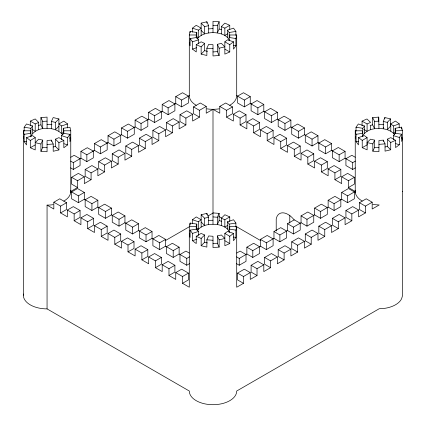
<?xml version="1.0" encoding="UTF-8"?>
<svg xmlns="http://www.w3.org/2000/svg" width="426" height="426" viewBox="0 0 426 426"><rect width="100%" height="100%" fill="white"/><g stroke="black" fill="none" stroke-linecap="round" stroke-linejoin="round"><path stroke-width="0.64" d="M387.601 122.108L387.319 129.69L390.791 131.229L393.459 133.231L394.46 134.632M355.236 138.072L355.492 136.895M395.131 133.583L395.131 128.285L401.601 127.145L402.432 130.665L402.368 191.588L402.645 191.428L402.645 295.207L401.654 298.615A23.6 13.627 0 0 1 385.045 308.291L379.188 308.749L236.707 391.015A23.707 13.685 0 0 1 213 404.7A23.707 13.685 0 0 1 189.293 391.015L47.057 308.893A23.707 13.685 0 0 1 23.446 294.02M23.355 138.072L23.622 136.89M30.581 136.821C35.56 125.686 55.343 125.92 62.579 134.632M196.237 105.302A23.707 13.685 0 0 1 189.293 95.626L189.293 34.985L190.102 31.444L196.807 32.483L196.807 38.436M196.237 37.632L196.237 34.985L196.807 32.483M229.763 105.302A23.707 13.685 0 0 0 236.707 95.626L236.707 34.985L229.763 34.985L229.193 37.493L235.897 38.526L235.897 45.806L233.528 49.107L233.528 41.828L227.516 39.826L224.853 41.828L224.853 54.118L229.763 51.945L229.763 44.666L233.528 41.828M47.057 308.893L47.057 205.114L53.83 209.028L53.83 202.222L60.604 206.131L60.604 212.936L67.377 216.845L67.377 210.045L74.151 213.953L74.151 220.759L80.924 224.667L80.924 217.862L87.697 221.776L87.697 228.576L94.471 232.489L94.471 225.684L101.244 229.593L101.244 236.398L108.018 240.312L108.018 233.507L114.791 237.415L114.791 244.22L121.564 248.129L121.564 241.324L128.002 245.041L128.002 251.846L135.111 255.951L135.111 249.146L141.885 253.055L141.885 259.86L148.658 263.774L148.658 256.969L155.431 260.877L155.431 267.682L162.2 271.591L162.2 264.786L168.973 268.7L168.973 275.505L175.746 279.413L175.746 272.608L182.52 276.517L182.52 283.322L189.293 287.236L189.293 226.595L190.102 223.054L196.807 224.092L196.807 230.045M235.897 38.526L236.707 34.985M196.237 229.241L196.237 226.595L196.807 224.092M372.83 204.544L379.188 204.97L372.17 209.028L372.17 202.222L365.396 206.131L365.396 212.936L358.623 216.845L358.623 210.045L351.849 213.953L351.849 220.759L345.076 224.667L345.076 217.862L338.303 221.776L338.303 228.576L331.529 232.489L331.529 225.684L324.756 229.593L324.756 236.398L317.982 240.312L317.982 233.507L311.209 237.415L311.209 244.22L304.436 248.129L304.436 241.324L297.662 245.238L297.662 252.043L290.889 255.951L290.889 249.146L284.115 253.055L284.115 259.86L277.342 263.774L277.342 256.969L270.569 260.877L270.569 267.682L263.8 271.591L263.8 264.786L257.027 268.7L257.027 275.505L250.254 279.413L250.254 272.608L243.48 276.517L243.48 283.322L236.707 287.236L236.707 226.595L229.763 226.595L229.193 229.103L235.897 230.136L235.897 237.415L233.528 240.717L233.528 233.437L227.516 231.435L224.853 233.437L224.853 245.727L229.763 243.555L229.763 236.276L233.528 233.437M235.897 230.136L236.707 226.595M383.725 127.614L383.278 128.721L383.278 121.442L384.838 117.555L390.541 118.897L390.541 126.176L387.319 129.69C379.113 127.347 367.904 127.768 362.75 135.564M40.923 144.009L42.722 140.138L38.681 139.174L35.209 142.646L40.923 144.009L40.923 151.289L47.057 151.757L47.057 140.468L51.397 140.138L53.197 144.009L53.197 151.289L58.91 149.925L58.91 142.646L55.439 139.174L58.91 137.635L63.82 140.468L63.82 147.747L67.59 144.915L67.59 137.635L69.96 134.334L63.25 133.295L61.578 135.628L61.578 139.6M51.397 128.721L51.397 121.442L53.197 117.571L58.91 118.939L58.91 131.229M40.923 151.289L42.722 147.417L42.722 140.138M198.484 43.798L198.484 39.826L196.807 37.493L190.102 38.526L192.472 41.828L192.472 49.107L196.237 51.945L196.237 44.666L201.147 41.828L204.618 43.367L201.147 46.839L201.147 54.118L206.866 55.486L206.866 48.207L208.66 44.336L213 44.666L213 55.95L219.134 55.486L219.134 48.207L217.34 44.336L221.382 43.367L224.853 46.839L219.134 48.207M219.134 21.769L219.134 29.048L217.34 32.919L217.34 25.64L219.134 21.769L213 21.3L213 32.589C218.943 32.775 225.945 34.234 229.193 39.762M198.484 235.408L198.484 231.435L196.807 229.103L190.102 230.136L192.472 233.437L192.472 240.717L196.237 243.555L196.237 236.276L201.147 233.437L204.618 234.976L201.147 238.448L201.147 245.727L206.866 247.096L206.866 239.817L208.66 235.945L213 236.276L213 247.559L219.134 247.096L219.134 239.817L217.34 235.945L221.382 234.976L224.853 238.448L219.134 239.817M229.193 231.371C226.818 227.111 221.871 225.37 217.34 224.529L217.34 217.249L219.134 213.378L213 212.909M219.134 213.378L219.134 220.657L217.34 224.529C210.465 223.746 201.94 224.491 197.478 230.439M393.459 139.6L393.459 135.628L395.131 133.295L401.654 134.195L399.322 137.486L399.322 144.765L395.594 147.598L395.594 140.319L390.791 137.635L387.319 139.174L390.727 142.497L390.727 149.776L385.045 151.15L385.045 143.871L383.278 140.138L378.943 140.468L378.943 151.635L372.83 151.182L372.83 143.903L374.603 140.138L370.561 139.174L367.127 142.561L367.127 149.84L362.222 147.684L362.222 140.404L358.452 137.593L364.422 135.628L367.09 137.635L367.09 144.915L362.222 147.684M372.83 151.182L374.603 147.417L374.603 140.138M356.014 131.235L356.014 127.262L358.341 123.971L364.422 125.952L364.422 133.231M24.16 131.219L24.16 127.252L26.529 123.95L32.541 125.952L32.541 133.231M30.869 136.602L30.869 128.285L32.541 125.952M197.478 38.825C200.891 33.973 207.435 32.813 213 32.589M362.75 136.602L362.75 128.285L364.422 125.952M390.541 118.897L387.319 122.411L383.278 121.442M58.91 126.218L55.439 129.69L55.439 122.411L58.91 118.939M221.382 33.883L221.382 26.604L224.853 23.132L229.763 25.31L229.763 29.277M201.147 54.118L204.618 50.646L204.618 43.367M221.382 225.492L221.382 218.213L224.853 214.741L229.763 216.919L229.763 221.552M201.147 245.727L204.618 242.256L204.618 234.976M192.472 32.115L192.472 28.143L196.237 25.31L201.147 28.143L198.484 30.15L198.484 37.429L196.679 36.828M192.472 223.725L192.472 219.752L196.237 216.919L201.147 219.752L198.484 221.76L198.484 229.039L196.679 228.437M390.791 131.229L390.791 123.95L395.445 121.053L399.215 123.865L399.215 127.832M35.209 137.635L35.209 149.925L30.299 147.747L30.299 140.468L35.209 137.635L32.541 135.628L26.529 137.635L26.529 144.915L24.16 141.613L24.16 134.334L23.355 130.793L30.299 130.793L30.869 133.295L24.16 134.334M221.382 26.604L224.853 28.143L229.763 25.31M30.299 147.747L35.209 144.915M227.58 33.846L224.853 35.422L224.853 28.143M70.764 157.253L74.151 155.298L80.077 158.717L80.077 165.522L73.304 169.431L70.609 167.876M80.924 158.19L80.924 151.384L87.271 147.721L93.305 151.081L93.305 157.886L86.851 161.614L80.924 158.19L79.795 158.845M94.471 150.373L94.471 143.567L101.244 139.653L107.171 143.077L107.171 149.883L100.398 153.791L94.471 150.373L92.809 151.331M108.018 142.55L108.018 135.745L114.791 131.836L120.718 135.255L120.718 142.06L113.944 145.969L108.018 142.55L106.889 143.2M121.564 134.728L121.564 127.922L128.338 124.014L134.265 127.433L134.265 134.238L127.491 138.152L121.564 134.728L120.436 135.383M135.111 126.905L135.111 120.105L141.885 116.191L147.811 119.615L147.811 126.421L141.038 130.329L135.111 126.905L133.982 127.56M148.658 119.088L148.658 112.283L155.431 108.369L161.353 111.793L161.353 118.598L154.585 122.507L148.658 119.088L146.965 120.063M162.2 111.266L162.2 104.461L168.973 100.552L174.9 103.971L174.9 110.776L168.126 114.69L162.2 111.266L161.071 111.916M175.746 103.443L175.746 96.638L182.52 92.73L188.446 96.154L188.446 102.959L181.673 106.867L175.746 103.443L174.617 104.098M188.164 96.276L189.293 95.626M70.609 161.071L73.304 162.631L80.077 158.717M80.924 151.384L86.851 154.808L93.305 151.081M94.471 143.567L100.398 146.986L107.171 143.077M108.018 135.745L113.944 139.164L120.718 135.255M121.564 127.922L127.491 131.346L134.265 127.433M135.111 120.105L141.038 123.524L147.811 119.615M148.658 112.283L154.585 115.702L161.353 111.793M162.2 104.461L168.126 107.884L174.9 103.971M175.746 96.638L181.673 100.062L188.446 96.154M84.311 176.806L77.537 180.715L77.537 187.52L71.611 184.096L71.611 177.291L78.384 173.382L84.311 176.806L84.311 183.606L91.084 179.697L91.084 172.892L97.858 168.984L97.858 175.789L104.631 171.875L104.631 165.075L111.404 161.161L111.404 167.966L118.178 164.058L118.178 157.253L124.951 153.339L124.951 160.144L131.725 156.235L131.725 149.43L138.498 145.522L138.498 152.327L145.271 148.413L145.271 141.608L152.045 137.699L152.045 144.505L158.813 140.596L158.813 133.791L165.586 129.877L165.586 136.682L172.36 132.774L172.36 125.968L179.133 122.06L179.133 128.865L185.906 124.951L185.906 118.146L192.68 114.237L192.68 121.043L199.453 117.134L199.453 110.329L206.227 106.415L206.227 113.22L213 109.312L219.773 113.22L219.773 106.415L225.7 102.996L232.474 106.905L232.474 113.71L226.547 117.134L226.547 110.329L219.773 106.415M91.084 179.697L85.157 176.279L85.157 169.473L91.931 165.56L97.858 168.984M104.631 171.875L98.704 168.456L98.704 161.651L105.371 157.801L111.404 161.161M118.178 164.058L112.251 160.634L112.251 153.829L119.024 149.92L124.951 153.339M131.725 156.235L125.798 152.812L125.798 146.011L132.571 142.098L138.498 145.522M145.271 148.413L139.345 144.994L139.345 138.189L146.118 134.281L152.045 137.699M158.813 140.596L152.891 137.172L152.891 130.367L159.659 126.458L165.586 129.877M172.36 132.774L166.433 129.35L166.433 122.544L173.206 118.636L179.133 122.06M185.906 124.951L179.98 121.532L179.98 114.727L186.753 110.813L192.68 114.237M199.453 117.134L193.526 113.71L193.526 106.905L200.3 102.996L206.227 106.415M77.537 187.52L70.764 191.428L78.384 195.864L78.384 202.669L84.311 199.251L84.311 192.445L77.537 188.537L71.611 191.956L71.611 198.761L78.384 202.669M53.83 202.222L59.757 198.798L66.531 202.712L66.531 209.517L60.604 212.936M237.554 96.154L243.48 92.73L250.254 96.638L250.254 103.443L244.327 106.867L237.554 102.959L237.554 96.154L244.327 100.062L250.254 96.638M60.604 206.131L66.531 202.712M78.384 195.864L84.311 192.445M226.547 110.329L232.474 106.905M67.377 210.045L73.304 206.621L80.077 210.529L80.077 217.335L74.151 220.759M233.32 114.237L239.247 110.813L246.02 114.727L246.02 121.532L240.094 124.951L240.094 118.146L233.32 114.237L233.32 121.043L226.547 117.134M251.1 103.971L257.027 100.552L263.8 104.461L263.8 111.266L257.874 114.69L251.1 110.776L251.1 103.971L257.874 107.884L263.8 104.461M74.151 213.953L80.077 210.529M97.858 207.073L91.931 210.492L91.931 203.687L97.858 200.268L97.858 207.073L105.478 211.509L105.478 218.314L111.404 214.89L111.404 208.085L104.631 204.176L98.704 207.6L98.704 214.4L105.478 218.314M240.094 118.146L246.02 114.727M80.924 217.862L86.851 214.443L93.624 218.352L93.624 225.157L87.697 228.576M246.867 122.06L252.794 118.636L259.567 122.544L259.567 129.35L253.64 132.774L253.64 125.968L246.867 122.06L246.867 128.865L240.094 124.951M264.647 111.793L270.569 108.369L277.342 112.283L277.342 119.088L271.415 122.507L264.647 118.598L264.647 111.793L271.415 115.702L277.342 112.283M87.697 221.776L93.624 218.352M105.478 211.509L111.404 208.085M253.64 125.968L259.567 122.544M94.471 225.684L100.398 222.26L107.171 226.174L107.171 232.979L101.244 236.398M260.414 129.877L266.341 126.458L273.109 130.367L273.109 137.172L267.187 140.596L267.187 133.791L260.414 129.877L260.414 136.682L253.64 132.774M278.189 119.615L284.115 116.191L290.889 120.105L290.889 126.905L284.962 130.329L278.189 126.421L278.189 119.615L284.962 123.524L290.889 120.105M101.244 229.593L107.171 226.174M124.951 222.713L119.024 226.137L119.024 219.331L124.951 215.907L124.951 222.713L132.571 227.149L132.571 233.954L138.498 230.535L138.498 223.73L131.725 219.816L125.798 223.24L125.798 230.045L132.571 233.954M267.187 133.791L273.109 130.367M108.018 233.507L113.944 230.083L120.718 233.991L120.718 240.796L114.791 244.22M273.955 137.699L279.882 134.281L286.655 138.189L286.655 144.994L280.729 148.413L280.729 141.608L273.955 137.699L273.955 144.505L267.187 140.596M291.735 127.433L297.662 124.014L304.436 127.922L304.436 134.728L298.509 138.152L291.735 134.238L291.735 127.433L298.509 131.346L304.436 127.922M114.791 237.415L120.718 233.991M132.571 227.149L138.498 223.73M280.729 141.608L286.655 138.189M121.564 241.324L127.491 237.905L134.009 241.67L134.009 248.475L128.002 251.846M287.502 145.522L293.429 142.098L300.202 146.011L300.202 152.812L294.275 156.235L294.275 149.43L287.502 145.522L287.502 152.327L280.729 148.413M305.282 135.255L311.209 131.836L317.982 135.745L317.982 142.55L312.056 145.969L305.282 142.06L305.282 135.255L312.056 139.164L317.982 135.745M294.275 149.43L300.202 146.011M135.111 249.146L141.038 245.722L147.811 249.636L147.811 256.441L141.885 259.86M301.049 153.339L306.976 149.92L313.749 153.829L313.749 160.634L307.822 164.058L307.822 157.253L301.049 153.339L301.049 160.144L294.275 156.235M318.829 143.077L324.756 139.653L331.529 143.567L331.529 150.373L325.602 153.791L318.829 149.883L318.829 143.077L325.602 146.986L331.529 143.567M141.885 253.055L147.811 249.636M165.586 246.175L159.659 249.599L159.659 242.793L165.586 239.369L165.586 246.175L173.206 250.61L173.206 257.416L179.133 253.997L179.133 247.192L172.36 243.278L166.433 246.702L166.433 253.507L173.206 257.416M307.822 157.253L313.749 153.829M165.778 240.355L189.389 226.723M207.819 216.083L213 213.091M148.658 256.969L154.585 253.545L161.353 257.453L161.353 264.258L155.431 267.682M314.596 161.161L320.522 157.742L327.296 161.651L327.296 168.456L321.369 171.875L321.369 165.075L314.596 161.161L314.596 167.966L307.822 164.058M332.376 150.895L338.303 147.476L345.076 151.384L345.076 158.19L339.149 161.614L332.376 157.7L332.376 150.895L339.149 154.808L345.076 151.384M221.382 218.213L224.853 219.752L229.763 216.919M155.431 260.877L161.353 257.453M173.206 250.61L179.133 247.192M321.369 165.075L327.296 161.651M227.58 225.455L224.853 227.031L224.853 219.752M162.2 264.786L168.126 261.367L174.9 265.276L174.9 272.081L168.973 275.505M328.142 168.984L334.069 165.56L340.843 169.473L340.843 176.279L334.916 179.697L334.916 172.892L328.142 168.984L328.142 175.789L321.369 171.875M355.39 167.876L352.696 169.431L345.923 165.522L345.923 158.717L351.849 155.298L355.236 157.253M168.973 268.7L174.9 265.276M189.448 263.683L186.753 265.238L186.753 258.433L189.448 256.878M334.916 172.892L340.843 169.473M345.923 158.717L352.696 162.631L355.39 161.071M175.746 272.608L181.673 269.189L188.446 273.098L188.446 279.903L182.52 283.322M341.689 176.806L347.616 173.382L354.389 177.291L354.389 184.096L348.463 187.52L348.463 180.715L341.689 176.806L341.689 183.606L334.916 179.697M182.52 276.517L188.446 273.098M348.463 180.715L354.389 177.291M236.707 253.055L240.094 251.1L246.02 254.524L246.02 261.33L239.247 265.238L236.552 263.683M246.867 247.192L253.64 243.278L259.567 246.702L259.567 253.507L252.794 257.416L246.867 253.997L246.867 247.192L252.794 250.61L252.794 257.416M260.414 239.369L267.187 235.461L273.109 238.88L273.109 245.685L266.341 249.599L260.414 246.175L260.414 239.369L266.341 242.793L266.341 249.599M273.955 231.547L280.729 227.638L286.655 231.062L286.655 237.868L279.882 241.776L273.955 238.352L273.955 231.547L279.882 234.971L279.882 241.776M287.502 223.73L294.275 219.816L300.202 223.24L300.202 230.045L293.429 233.954L287.502 230.535L287.502 223.73L293.429 227.149L293.429 233.954M301.049 215.907L307.822 211.999L313.749 215.418L313.749 222.223L306.976 226.137L301.049 222.713L301.049 215.907L306.976 219.331L306.976 226.137M314.596 208.085L321.369 204.176L327.296 207.6L327.296 214.4L320.522 218.314L314.596 214.89L314.596 208.085L320.522 211.509L320.522 218.314M328.142 200.268L334.916 196.354L340.843 199.778L340.843 206.583L334.069 210.492L328.142 207.073L328.142 200.268L334.069 203.687L334.069 210.492M341.689 192.445L348.463 188.537L354.389 191.956L354.389 198.761L347.616 202.669L341.689 199.251L341.689 192.445L347.616 195.864L347.616 202.669M239.247 265.238L239.247 258.433L246.867 253.997M252.794 250.61L260.414 246.175M266.341 242.793L273.955 238.352M279.882 234.971L287.502 230.535M293.429 227.149L301.049 222.713M306.976 219.331L314.596 214.89M320.522 211.509L328.142 207.073M334.069 203.687L341.689 199.251M347.616 195.864L355.236 191.428L348.463 187.52M243.48 283.322L237.554 279.903L237.554 273.098L244.327 269.189L250.254 272.608M257.027 275.505L251.1 272.081L251.1 265.276L257.874 261.367L263.8 264.786M270.569 267.682L264.647 264.258L264.647 257.453L271.415 253.545L277.342 256.969M284.115 259.86L278.189 256.441L278.189 249.636L284.962 245.722L290.889 249.146M297.662 252.043L291.735 248.619L291.735 241.814L298.509 237.905L304.436 241.324M311.209 244.22L305.282 240.796L305.282 233.991L312.056 230.083L317.982 233.507M324.756 236.398L318.829 232.979L318.829 226.174L325.602 222.26L331.529 225.684M338.303 228.576L332.376 225.157L332.376 218.352L339.149 214.443L345.076 217.862M351.849 220.759L345.923 217.335L345.923 210.529L352.696 206.621L358.623 210.045M365.396 212.936L359.469 209.517L359.469 202.712L366.243 198.798L372.17 202.222M362.222 140.404L367.09 137.635M128.002 245.041L134.009 241.67M138.498 230.535L146.033 234.923L152.045 231.547L152.045 238.352L159.659 242.793M152.045 231.547L145.271 227.638L139.345 231.062L139.345 237.868L146.033 241.728L152.045 238.352M362.068 121.138L366.94 118.96L370.561 122.411L367.09 123.95L362.068 121.138L362.068 125.771M390.727 142.497L395.594 140.319M30.299 125.745L30.299 121.112L35.209 118.939L38.681 122.411L38.681 129.69M30.299 121.112L35.209 123.95L38.681 122.411M58.91 142.646L63.82 140.468M390.791 123.95L393.459 125.952L399.215 123.865M395.759 132.395L393.459 133.231L393.459 125.952M192.472 41.828L198.484 39.826M227.516 37.429L227.516 30.15L233.528 28.143L235.897 31.444L235.897 35.417M192.472 49.107L196.679 47.707M67.59 123.95L63.82 121.112L58.91 123.95L61.578 125.952L67.59 123.95L67.59 127.917M63.378 132.63L61.578 133.231L61.578 125.952M192.472 233.437L198.484 231.435M227.516 229.039L227.516 221.76L233.528 219.752L235.897 223.054L235.897 227.026M192.472 240.717L196.679 239.316M370.098 125.478L372.622 124.866L372.622 117.587L378.725 117.107L378.943 128.391M201.147 35.422L201.147 23.132L206.866 21.769L208.66 25.64L208.66 32.919M201.147 23.132L204.618 26.604L208.66 25.64M38.383 125.457L40.923 124.85L40.923 117.571L47.057 117.107L47.057 128.391M53.133 147.002L55.439 146.453L58.91 149.925M385.013 147.002L387.319 146.453L390.727 149.776M201.147 227.031L201.147 214.741L206.866 213.378L208.66 217.249L208.66 224.529M201.147 214.741L204.618 218.213L208.66 217.249M227.516 30.15L229.193 32.483L235.897 31.444M63.25 134.243L63.25 128.285L69.96 127.252L70.764 130.793L70.764 192.76M24.16 141.613L26.598 141.235M227.516 221.76L229.193 224.092L235.897 223.054M358.452 137.593L358.452 144.872L356.067 141.597L356.067 134.318L362.75 133.295L362.18 130.793L355.236 130.793L355.236 192.76M356.067 141.597L358.495 141.224M378.943 144.355L385.045 143.871M208.703 28.904L213 28.579M213 51.945L217.34 51.615L219.134 55.486M40.923 117.571L42.722 121.442L47.057 121.112M47.057 144.478L53.197 144.009M372.622 117.587L374.603 121.442L378.943 121.112M208.703 220.514L213 220.189M213 243.555L217.34 243.225L219.134 247.096M395.131 128.285L395.701 130.793L402.432 130.665M401.207 137.971L402.432 137.944L401.654 141.475L401.654 134.195M189.293 34.985L196.237 34.985M63.25 128.285L63.82 130.793L70.764 130.793M69.502 138.072L70.764 138.072L69.96 141.613L69.96 134.334M189.293 226.595L196.237 226.595M378.916 124.397L383.533 124.738M213 25.31L217.34 25.64M206.866 48.207L213 48.671M374.603 147.417L378.943 147.747M47.057 124.387L51.967 124.759M42.722 147.417L47.057 147.747M213 216.919L217.34 217.249M206.866 239.817L213 240.28M356.014 127.262L362.75 128.285M233.459 45.433L235.897 45.806M24.16 127.252L30.869 128.285M233.459 237.042L235.897 237.415M367.127 142.561L372.83 143.903M219.134 29.048L221.674 29.655M204.618 50.646L207.505 51.338M51.397 121.442L55.439 122.411M219.134 220.657L221.674 221.264M204.618 242.256L207.505 242.948M393.459 135.628L399.322 137.486M395.802 143.653L399.322 144.765M192.472 28.143L198.484 30.15M61.578 135.628L67.59 137.635M63.98 143.711L67.59 144.915M192.472 219.752L198.484 221.76M196.237 44.666L201.147 46.839M196.237 236.276L201.147 238.448M363.74 129.355L367.09 131.229L367.09 123.95M224.853 41.828L229.763 44.666M224.853 49.107L229.763 51.945M236.707 95.626L237.836 96.276M250.254 103.443L251.383 104.098M263.8 111.266L264.929 111.916M277.342 119.088L279.035 120.063M290.889 126.905L292.018 127.56M304.436 134.728L305.564 135.383M317.982 142.55L319.111 143.2M331.529 150.373L332.658 151.022M345.076 158.19L346.205 158.845M193.526 106.905L199.453 110.329M359.469 202.712L365.396 206.131M179.98 114.727L185.906 118.146M345.923 210.529L351.849 213.953M166.433 122.544L172.36 125.968M332.376 218.352L338.303 221.776M152.891 130.367L158.813 133.791M318.829 226.174L324.756 229.593M139.345 138.189L145.271 141.608M305.282 233.991L311.209 237.415M125.798 146.011L131.725 149.43M291.735 241.814L297.662 245.238M112.251 153.829L118.178 157.253M278.189 249.636L284.115 253.055M218.746 216.408L221.621 218.069M235.988 226.36L260.701 240.631M224.853 233.437L229.763 236.276M98.704 161.651L104.631 165.075M264.647 257.453L270.569 260.877M31.934 129.339L35.209 131.229L35.209 123.95M224.853 240.717L229.763 243.555M85.157 169.473L91.084 172.892M236.552 256.878L239.247 258.433M251.1 265.276L257.027 268.7M71.611 177.291L77.537 180.715M237.554 273.098L243.48 276.517M97.858 200.268L91.084 196.354L85.157 199.778L85.157 206.583L91.931 210.492M124.951 215.907L118.178 211.999L112.251 215.418L112.251 222.223L119.024 226.137M165.586 239.369L158.813 235.461L152.891 238.88L152.891 245.685L159.659 249.599M189.293 253.055L185.906 251.1L179.98 254.524L179.98 261.33L186.753 265.238M84.311 199.251L91.931 203.687M111.404 214.89L119.024 219.331M179.133 253.997L186.753 258.433M26.529 137.635L30.299 140.468M201.147 30.411L204.618 33.883L204.618 26.604M201.147 222.021L204.618 225.492L204.618 218.213M372.622 124.866L374.603 128.721L374.603 121.442M40.923 124.85L42.722 128.721L42.722 121.442M355.236 130.793L356.067 134.318M189.293 42.265L190.102 45.806L190.102 38.526M189.293 233.874L190.102 237.415L190.102 230.136M370.407 125.904L370.561 129.69M401.601 127.145L401.601 129.126M395.701 130.793L395.701 133.439M387.319 139.174L387.319 146.453M384.838 117.555L384.838 118.875M383.278 140.138L383.278 141.464M378.725 117.107L378.725 121.075M352.696 162.631L352.696 169.431M339.149 154.808L339.149 161.614M325.602 146.986L325.602 153.791M312.056 139.164L312.056 145.969M298.509 131.346L298.509 138.152M289.781 215.189L289.781 223.059M284.962 123.524L284.962 130.329M276.213 230.983L276.213 219.023A17.04 9.841 60 0 1 294.265 220.018M271.415 115.702L271.415 122.507M257.874 107.884L257.874 114.69M244.327 100.062L244.327 106.867M229.763 34.985L229.763 36.971M229.763 226.595L229.763 228.581M229.193 32.483L229.193 40.8M229.193 224.092L229.193 232.41M217.34 44.336L217.34 51.615M217.34 235.945L217.34 243.225M213 109.312L213 224.198M206.866 21.769L206.866 23.089M206.866 213.378L206.866 214.699M190.102 31.444L190.102 32.77M190.102 223.054L190.102 225.04M181.673 100.062L181.673 106.867M168.126 107.884L168.126 114.69M154.585 115.702L154.585 122.507M146.033 234.923L146.033 241.728M141.038 123.524L141.038 130.329M127.491 131.346L127.491 138.152M113.944 139.164L113.944 145.969M100.398 146.986L100.398 153.791M86.851 154.808L86.851 161.614M73.304 162.631L73.304 169.431M63.82 130.793L63.82 133.439M55.439 139.174L55.439 146.453M51.397 140.138L51.397 141.464M30.299 130.793L30.299 132.113M23.355 130.793L23.355 295.207M362.222 201.045A23.6 13.627 0 0 1 355.316 190.246M219.134 108.843A23.707 13.685 0 0 1 206.866 108.843M70.673 190.241A23.707 13.685 0 0 1 63.82 201.109M53.197 204.65A23.707 13.685 0 0 1 47.057 205.114"/></g></svg>
